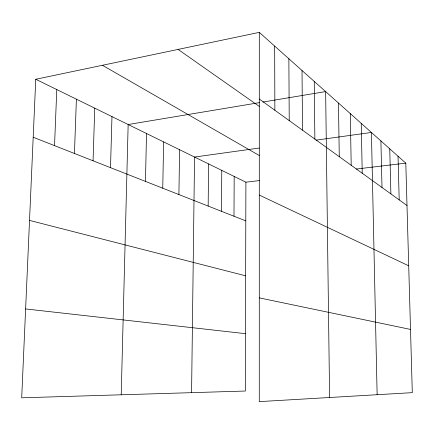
<?xml version="1.0" encoding="UTF-8"?>
<svg xmlns="http://www.w3.org/2000/svg" width="434" height="434" viewBox="0 0 434 434"><rect width="100%" height="100%" fill="white"/><g stroke="black" fill="none" stroke-linecap="round" stroke-linejoin="round"><path stroke-width="0.65" d="M259.304 32.376L259.277 401.624L412.3 392.651L405.801 163.146L259.304 32.376L35.756 79.27L21.7 397.804L245.34 391.034L245.899 182.193L35.756 79.27M233.991 216.224L234.186 176.454M221.47 211.304L221.769 170.372M208.163 206.069L208.58 163.916M191.573 392.661L194.551 157.043L259.228 148.054M178.9 194.557L179.6 149.719M162.755 188.204L163.618 141.896M145.455 181.401L146.513 133.515M121.211 394.794L128.155 124.525L259.548 102.608M110.502 167.654L111.977 116.6M93.06 160.792L94.758 108.169M74.442 153.468L76.4 99.174M54.538 145.64L56.773 89.567M262.82 102.066L325.636 91.585L329.601 397.501M316.033 140.155L371.417 132.457L377.135 394.712M245.899 182.193L259.483 180.577M356.2 169.054L405.801 163.146M25.622 308.943L245.492 333.67M259.282 297.87L410.51 329.428M29.528 220.401L245.649 275.823M33.196 137.247L245.796 220.868M259.293 195.067L408.709 265.814M102.451 65.279L259.266 155.508M178.092 49.411L259.255 106.379M259.299 99.033L407 205.515M398.032 156.213L399.204 199.895M389.754 148.819L390.893 193.9M380.9 140.92L382.001 187.488M361.24 123.37L362.227 173.237M350.281 113.589L351.198 165.283M338.449 103.026L339.279 156.69M314.249 81.418L314.867 139.092M302.021 70.509L302.52 130.195M288.865 58.769L289.223 120.609M274.668 46.096L274.863 110.252"/></g></svg>
